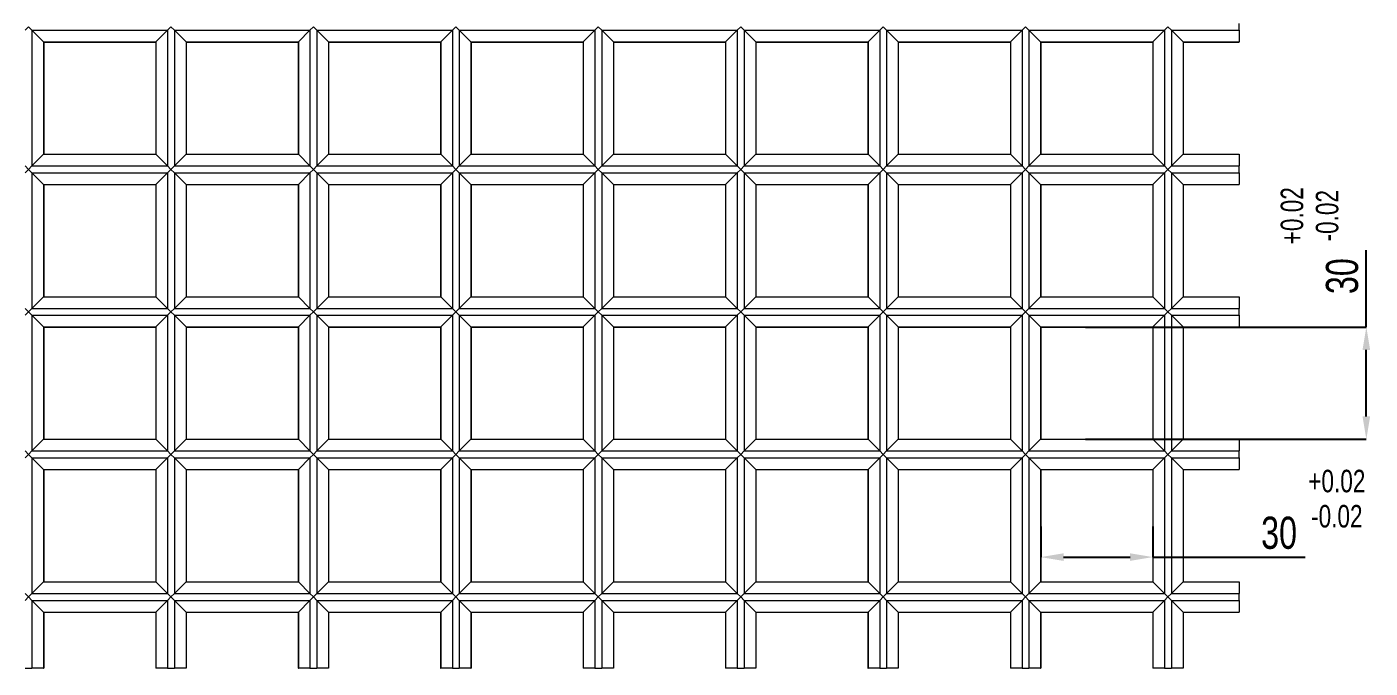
# Model space of a CAD drawing. Header units: millimetres. Extents: x 2813 to 4236, y 547 to 1552.
# Drawn here: x 3194.2 to 3547.8, y 1157.1 to 1325.8 of the extents above; entities that cross this region are included whole.
import ezdxf

# ---------------------------------------------------------------- set-up
doc = ezdxf.new("R2010")
doc.units = ezdxf.units.MM
doc.styles.add('SLDTEXTSTYLE0', font='TXT', dxfattribs={"width": 0.75})
doc.dimstyles.new('SLDDIMSTYLE30', dxfattribs={"dimscale": 4, "dimtxt": 2.116667, "dimasz": 1.5, "dimexe": 0, "dimexo": 0.0625, "dimgap": 0.529167, "dimtad": 1, "dimdec": 0, "dimrnd": 1e-09, "dimzin": 12, "dimdsep": 46, "dimtxsty": 'SLDTEXTSTYLE0', "dimcen": 0.09, "dimadec": 0, "dimazin": 3, "dimtfac": 1, "dimtdec": 0, "dimtofl": 0, "dimtmove": 0, "dimatfit": 3, "dimfxl": 1, "dimfrac": 2, "dimtolj": 1, "dimtzin": 12, "dimarcsym": 0})

# ---------------------------------------------------------------- blocks, each defined once
blk = doc.blocks.new('*D45')
at = {"color": 0, "lineweight": -2, "transparency": 16777216}
for p, q in [((3461.1, 1194.31), (3461.1, 1186.29)), ((3490.6, 1194.31), (3490.6, 1186.29)), ((3467.1, 1186.29), (3484.6, 1186.29)), ((3490.6, 1186.29), (3530.73, 1186.29))]:
    blk.add_line(p, q, dxfattribs=at)
at = {"color": 0, "transparency": 16777216}
for points in [[(3467.1, 1187.29), (3467.1, 1185.29), (3461.1, 1186.29)], [(3484.6, 1187.29), (3484.6, 1185.29), (3490.6, 1186.29)]]:
    blk.add_solid(points, dxfattribs=at)
at = {"layer": 'Defpoints', "color": 0, "transparency": 16777216}
for p in [(3461.1, 1194.56), (3490.6, 1194.56), (3461.1, 1186.29)]:
    blk.add_point(p, dxfattribs=at)
at = {"color": 0, "transparency": 16777216, "insert": (3523.85, 1192.64), "char_height": 8.467, "attachment_point": 5, "style": 'SLDTEXTSTYLE0'}
blk.add_mtext('\\A1;30', dxfattribs=at)
blk = doc.blocks.new('*D46')
at = {"color": 0, "lineweight": -2, "transparency": 16777216}
for p, q in [((3546.82, 1246.81), (3546.82, 1267.1)), ((3472.91, 1246.81), (3546.82, 1246.81)), ((3546.82, 1223.31), (3546.82, 1240.81)), ((3472.91, 1217.31), (3546.82, 1217.31))]:
    blk.add_line(p, q, dxfattribs=at)
at = {"color": 0, "transparency": 16777216}
for points in [[(3545.82, 1240.81), (3547.82, 1240.81), (3546.82, 1246.81)], [(3545.82, 1223.31), (3547.82, 1223.31), (3546.82, 1217.31)]]:
    blk.add_solid(points, dxfattribs=at)
at = {"layer": 'Defpoints', "color": 0, "transparency": 16777216}
for p in [(3472.66, 1246.81), (3546.82, 1246.81), (3472.66, 1217.31)]:
    blk.add_point(p, dxfattribs=at)
at = {"color": 0, "transparency": 16777216, "insert": (3540.47, 1260.22), "char_height": 8.467, "attachment_point": 5, "rotation": 90, "style": 'SLDTEXTSTYLE0'}
blk.add_mtext('\\A1;30', dxfattribs=at)

msp = doc.modelspace()

# ---------------------------------------------------------------- linework, layer by layer
at = {"linetype": 'Continuous', "lineweight": 0, "extrusion": (1, -1.83697e-16, -2e-16)}
for p, q in [((3513.35, 1324.91), (3513.35, 1326.71)), ((3193.7, 1324.91), (3194.6, 1325.81)), ((3194.6, 1325.81), (3195.5, 1324.91)), ((3198.57, 1321.84), (3195.5, 1324.91)), ((3195.5, 1324.91), (3195.5, 1289.21)), ((3195.5, 1324.91), (3231.2, 1324.91)), ((3231.2, 1324.91), (3228.14, 1321.84)), ((3231.2, 1324.91), (3232.1, 1325.81)), ((3231.2, 1324.91), (3231.2, 1289.21)), ((3232.1, 1325.81), (3233, 1324.91)), ((3236.07, 1321.84), (3233, 1324.91)), ((3233, 1324.91), (3233, 1289.21)), ((3233, 1324.91), (3268.7, 1324.91)), ((3268.7, 1324.91), (3265.64, 1321.84)), ((3268.7, 1324.91), (3269.6, 1325.81)), ((3268.7, 1324.91), (3268.7, 1289.21)), ((3269.6, 1325.81), (3270.5, 1324.91)), ((3273.57, 1321.84), (3270.5, 1324.91)), ((3270.5, 1324.91), (3270.5, 1289.21)), ((3270.5, 1324.91), (3306.2, 1324.91)), ((3306.2, 1324.91), (3303.14, 1321.84)), ((3306.2, 1324.91), (3307.1, 1325.81)), ((3306.2, 1324.91), (3306.2, 1289.21)), ((3307.1, 1325.81), (3308, 1324.91)), ((3311.07, 1321.84), (3308, 1324.91)), ((3308, 1324.91), (3308, 1289.21)), ((3308, 1324.91), (3343.7, 1324.91)), ((3343.7, 1324.91), (3340.64, 1321.84)), ((3343.7, 1324.91), (3344.6, 1325.81)), ((3343.7, 1324.91), (3343.7, 1289.21)), ((3344.6, 1325.81), (3345.5, 1324.91)), ((3348.57, 1321.84), (3345.5, 1324.91)), ((3345.5, 1324.91), (3345.5, 1289.21)), ((3345.5, 1324.91), (3381.2, 1324.91)), ((3381.2, 1324.91), (3378.14, 1321.84)), ((3381.2, 1324.91), (3382.1, 1325.81)), ((3381.2, 1324.91), (3381.2, 1289.21)), ((3382.1, 1325.81), (3383, 1324.91)), ((3386.07, 1321.84), (3383, 1324.91)), ((3383, 1324.91), (3383, 1289.21)), ((3383, 1324.91), (3418.7, 1324.91)), ((3418.7, 1324.91), (3415.64, 1321.84)), ((3418.7, 1324.91), (3419.6, 1325.81)), ((3418.7, 1324.91), (3418.7, 1289.21)), ((3419.6, 1325.81), (3420.5, 1324.91)), ((3423.57, 1321.84), (3420.5, 1324.91)), ((3420.5, 1324.91), (3420.5, 1289.21)), ((3420.5, 1324.91), (3456.2, 1324.91)), ((3456.2, 1324.91), (3453.14, 1321.84)), ((3456.2, 1324.91), (3457.1, 1325.81)), ((3456.2, 1324.91), (3456.2, 1289.21)), ((3457.1, 1325.81), (3458, 1324.91)), ((3461.07, 1321.84), (3458, 1324.91)), ((3458, 1324.91), (3458, 1289.21)), ((3458, 1324.91), (3493.7, 1324.91)), ((3493.7, 1324.91), (3490.64, 1321.84)), ((3493.7, 1324.91), (3494.6, 1325.81)), ((3493.7, 1324.91), (3493.7, 1289.21)), ((3494.6, 1325.81), (3495.5, 1324.91)), ((3498.57, 1321.84), (3495.5, 1324.91)), ((3495.5, 1324.91), (3495.5, 1289.21)), ((3495.5, 1324.91), (3513.35, 1324.91)), ((3513.35, 1324.91), (3513.35, 1321.84)), ((3198.57, 1321.84), (3198.6, 1321.81)), ((3198.57, 1321.84), (3198.57, 1292.28)), ((3198.57, 1321.84), (3228.14, 1321.84)), ((3198.6, 1321.81), (3198.6, 1292.31)), ((3198.6, 1321.81), (3228.1, 1321.81)), ((3228.1, 1321.81), (3228.14, 1321.84)), ((3228.1, 1321.81), (3228.1, 1292.31)), ((3228.14, 1321.84), (3228.14, 1292.28)), ((3236.07, 1321.84), (3236.1, 1321.81)), ((3236.07, 1321.84), (3236.07, 1292.28)), ((3236.07, 1321.84), (3265.64, 1321.84)), ((3236.1, 1321.81), (3236.1, 1292.31)), ((3236.1, 1321.81), (3265.6, 1321.81)), ((3265.6, 1321.81), (3265.64, 1321.84)), ((3265.6, 1321.81), (3265.6, 1292.31)), ((3265.64, 1321.84), (3265.64, 1292.28)), ((3273.57, 1321.84), (3273.6, 1321.81)), ((3273.57, 1321.84), (3273.57, 1292.28)), ((3273.57, 1321.84), (3303.14, 1321.84)), ((3273.6, 1321.81), (3273.6, 1292.31)), ((3273.6, 1321.81), (3303.1, 1321.81)), ((3303.1, 1321.81), (3303.14, 1321.84)), ((3303.1, 1321.81), (3303.1, 1292.31)), ((3303.14, 1321.84), (3303.14, 1292.28)), ((3311.07, 1321.84), (3311.1, 1321.81)), ((3311.07, 1321.84), (3311.07, 1292.28)), ((3311.07, 1321.84), (3340.64, 1321.84)), ((3311.1, 1321.81), (3311.1, 1292.31)), ((3311.1, 1321.81), (3340.6, 1321.81)), ((3340.6, 1321.81), (3340.64, 1321.84)), ((3340.6, 1321.81), (3340.6, 1292.31)), ((3340.64, 1321.84), (3340.64, 1292.28)), ((3348.57, 1321.84), (3348.6, 1321.81)), ((3348.57, 1321.84), (3348.57, 1292.28)), ((3348.57, 1321.84), (3378.14, 1321.84)), ((3348.6, 1321.81), (3348.6, 1292.31)), ((3348.6, 1321.81), (3378.1, 1321.81)), ((3378.1, 1321.81), (3378.14, 1321.84)), ((3378.1, 1321.81), (3378.1, 1292.31)), ((3378.14, 1321.84), (3378.14, 1292.28)), ((3386.07, 1321.84), (3386.1, 1321.81)), ((3386.07, 1321.84), (3386.07, 1292.28)), ((3386.07, 1321.84), (3415.64, 1321.84)), ((3386.1, 1321.81), (3386.1, 1292.31)), ((3386.1, 1321.81), (3415.6, 1321.81)), ((3415.6, 1321.81), (3415.64, 1321.84)), ((3415.6, 1321.81), (3415.6, 1292.31)), ((3415.64, 1321.84), (3415.64, 1292.28)), ((3423.57, 1321.84), (3423.6, 1321.81)), ((3423.57, 1321.84), (3423.57, 1292.28)), ((3423.57, 1321.84), (3453.14, 1321.84)), ((3423.6, 1321.81), (3423.6, 1292.31)), ((3423.6, 1321.81), (3453.1, 1321.81)), ((3453.1, 1321.81), (3453.14, 1321.84)), ((3453.1, 1321.81), (3453.1, 1292.31)), ((3453.14, 1321.84), (3453.14, 1292.28)), ((3461.07, 1321.84), (3461.1, 1321.81)), ((3461.07, 1321.84), (3461.07, 1292.28)), ((3461.07, 1321.84), (3490.64, 1321.84)), ((3461.1, 1321.81), (3461.1, 1292.31)), ((3461.1, 1321.81), (3490.6, 1321.81)), ((3490.6, 1321.81), (3490.64, 1321.84)), ((3490.6, 1321.81), (3490.6, 1292.31)), ((3490.64, 1321.84), (3490.64, 1292.28)), ((3498.57, 1321.84), (3498.6, 1321.81)), ((3498.57, 1321.84), (3498.57, 1292.28)), ((3498.57, 1321.84), (3513.35, 1321.84)), ((3498.6, 1321.81), (3498.6, 1292.31)), ((3498.6, 1321.81), (3513.35, 1321.81)), ((3513.35, 1321.81), (3513.35, 1321.84)), ((3195.5, 1289.21), (3198.57, 1292.28)), ((3198.6, 1292.31), (3198.57, 1292.28)), ((3198.57, 1292.28), (3228.14, 1292.28)), ((3198.6, 1292.31), (3228.1, 1292.31)), ((3228.14, 1292.28), (3228.1, 1292.31)), ((3228.14, 1292.28), (3231.2, 1289.21)), ((3233, 1289.21), (3236.07, 1292.28)), ((3236.1, 1292.31), (3236.07, 1292.28)), ((3236.07, 1292.28), (3265.64, 1292.28)), ((3236.1, 1292.31), (3265.6, 1292.31)), ((3265.64, 1292.28), (3265.6, 1292.31)), ((3265.64, 1292.28), (3268.7, 1289.21)), ((3270.5, 1289.21), (3273.57, 1292.28)), ((3273.6, 1292.31), (3273.57, 1292.28)), ((3273.57, 1292.28), (3303.14, 1292.28)), ((3273.6, 1292.31), (3303.1, 1292.31)), ((3303.14, 1292.28), (3303.1, 1292.31)), ((3303.14, 1292.28), (3306.2, 1289.21)), ((3308, 1289.21), (3311.07, 1292.28)), ((3311.1, 1292.31), (3311.07, 1292.28)), ((3311.07, 1292.28), (3340.64, 1292.28)), ((3311.1, 1292.31), (3340.6, 1292.31)), ((3340.64, 1292.28), (3340.6, 1292.31)), ((3340.64, 1292.28), (3343.7, 1289.21)), ((3345.5, 1289.21), (3348.57, 1292.28)), ((3348.6, 1292.31), (3348.57, 1292.28)), ((3348.57, 1292.28), (3378.14, 1292.28)), ((3348.6, 1292.31), (3378.1, 1292.31)), ((3378.14, 1292.28), (3378.1, 1292.31)), ((3378.14, 1292.28), (3381.2, 1289.21)), ((3383, 1289.21), (3386.07, 1292.28)), ((3386.1, 1292.31), (3386.07, 1292.28)), ((3386.07, 1292.28), (3415.64, 1292.28)), ((3386.1, 1292.31), (3415.6, 1292.31)), ((3415.64, 1292.28), (3415.6, 1292.31)), ((3415.64, 1292.28), (3418.7, 1289.21)), ((3420.5, 1289.21), (3423.57, 1292.28)), ((3423.6, 1292.31), (3423.57, 1292.28)), ((3423.57, 1292.28), (3453.14, 1292.28)), ((3423.6, 1292.31), (3453.1, 1292.31)), ((3453.14, 1292.28), (3453.1, 1292.31)), ((3453.14, 1292.28), (3456.2, 1289.21)), ((3458, 1289.21), (3461.07, 1292.28)), ((3461.1, 1292.31), (3461.07, 1292.28)), ((3461.07, 1292.28), (3490.64, 1292.28)), ((3461.1, 1292.31), (3490.6, 1292.31)), ((3490.64, 1292.28), (3490.6, 1292.31)), ((3490.64, 1292.28), (3493.7, 1289.21)), ((3495.5, 1289.21), (3498.57, 1292.28)), ((3498.6, 1292.31), (3498.57, 1292.28)), ((3498.57, 1292.28), (3513.35, 1292.28)), ((3498.6, 1292.31), (3513.35, 1292.31)), ((3513.35, 1292.28), (3513.35, 1292.31)), ((3513.35, 1292.28), (3513.35, 1289.21)), ((3194.6, 1288.31), (3193.7, 1289.21)), ((3193.7, 1287.41), (3194.6, 1288.31)), ((3195.5, 1289.21), (3194.6, 1288.31)), ((3194.6, 1288.31), (3195.5, 1287.41)), ((3195.5, 1289.21), (3231.2, 1289.21)), ((3198.57, 1284.34), (3195.5, 1287.41)), ((3195.5, 1287.41), (3195.5, 1251.71)), ((3195.5, 1287.41), (3231.2, 1287.41)), ((3231.2, 1287.41), (3228.14, 1284.34)), ((3232.1, 1288.31), (3231.2, 1289.21)), ((3231.2, 1287.41), (3232.1, 1288.31)), ((3231.2, 1287.41), (3231.2, 1251.71)), ((3233, 1289.21), (3232.1, 1288.31)), ((3232.1, 1288.31), (3233, 1287.41)), ((3233, 1289.21), (3268.7, 1289.21)), ((3236.07, 1284.34), (3233, 1287.41)), ((3233, 1287.41), (3233, 1251.71)), ((3233, 1287.41), (3268.7, 1287.41)), ((3268.7, 1287.41), (3265.64, 1284.34)), ((3269.6, 1288.31), (3268.7, 1289.21)), ((3268.7, 1287.41), (3269.6, 1288.31)), ((3268.7, 1287.41), (3268.7, 1251.71)), ((3270.5, 1289.21), (3269.6, 1288.31)), ((3269.6, 1288.31), (3270.5, 1287.41)), ((3270.5, 1289.21), (3306.2, 1289.21)), ((3273.57, 1284.34), (3270.5, 1287.41)), ((3270.5, 1287.41), (3270.5, 1251.71)), ((3270.5, 1287.41), (3306.2, 1287.41)), ((3306.2, 1287.41), (3303.14, 1284.34)), ((3307.1, 1288.31), (3306.2, 1289.21)), ((3306.2, 1287.41), (3307.1, 1288.31)), ((3306.2, 1287.41), (3306.2, 1251.71)), ((3308, 1289.21), (3307.1, 1288.31)), ((3307.1, 1288.31), (3308, 1287.41)), ((3308, 1289.21), (3343.7, 1289.21)), ((3311.07, 1284.34), (3308, 1287.41)), ((3308, 1287.41), (3308, 1251.71)), ((3308, 1287.41), (3343.7, 1287.41)), ((3343.7, 1287.41), (3340.64, 1284.34)), ((3344.6, 1288.31), (3343.7, 1289.21)), ((3343.7, 1287.41), (3344.6, 1288.31)), ((3343.7, 1287.41), (3343.7, 1251.71)), ((3345.5, 1289.21), (3344.6, 1288.31)), ((3344.6, 1288.31), (3345.5, 1287.41)), ((3345.5, 1289.21), (3381.2, 1289.21)), ((3348.57, 1284.34), (3345.5, 1287.41)), ((3345.5, 1287.41), (3345.5, 1251.71)), ((3345.5, 1287.41), (3381.2, 1287.41)), ((3381.2, 1287.41), (3378.14, 1284.34)), ((3382.1, 1288.31), (3381.2, 1289.21)), ((3381.2, 1287.41), (3382.1, 1288.31)), ((3381.2, 1287.41), (3381.2, 1251.71)), ((3383, 1289.21), (3382.1, 1288.31)), ((3382.1, 1288.31), (3383, 1287.41)), ((3383, 1289.21), (3418.7, 1289.21)), ((3386.07, 1284.34), (3383, 1287.41)), ((3383, 1287.41), (3383, 1251.71)), ((3383, 1287.41), (3418.7, 1287.41)), ((3418.7, 1287.41), (3415.64, 1284.34)), ((3419.6, 1288.31), (3418.7, 1289.21)), ((3418.7, 1287.41), (3419.6, 1288.31)), ((3418.7, 1287.41), (3418.7, 1251.71)), ((3420.5, 1289.21), (3419.6, 1288.31)), ((3419.6, 1288.31), (3420.5, 1287.41)), ((3420.5, 1289.21), (3456.2, 1289.21)), ((3423.57, 1284.34), (3420.5, 1287.41)), ((3420.5, 1287.41), (3420.5, 1251.71)), ((3420.5, 1287.41), (3456.2, 1287.41)), ((3456.2, 1287.41), (3453.14, 1284.34)), ((3457.1, 1288.31), (3456.2, 1289.21)), ((3456.2, 1287.41), (3457.1, 1288.31)), ((3456.2, 1287.41), (3456.2, 1251.71)), ((3458, 1289.21), (3457.1, 1288.31)), ((3457.1, 1288.31), (3458, 1287.41)), ((3458, 1289.21), (3493.7, 1289.21)), ((3461.07, 1284.34), (3458, 1287.41)), ((3458, 1287.41), (3458, 1251.71)), ((3458, 1287.41), (3493.7, 1287.41)), ((3493.7, 1287.41), (3490.64, 1284.34)), ((3494.6, 1288.31), (3493.7, 1289.21)), ((3493.7, 1287.41), (3494.6, 1288.31)), ((3493.7, 1287.41), (3493.7, 1251.71)), ((3495.5, 1289.21), (3494.6, 1288.31)), ((3494.6, 1288.31), (3495.5, 1287.41)), ((3495.5, 1289.21), (3513.35, 1289.21)), ((3498.57, 1284.34), (3495.5, 1287.41)), ((3495.5, 1287.41), (3495.5, 1251.71)), ((3495.5, 1287.41), (3513.35, 1287.41)), ((3513.35, 1287.41), (3513.35, 1289.21)), ((3513.35, 1287.41), (3513.35, 1284.34)), ((3198.57, 1284.34), (3198.6, 1284.31)), ((3198.57, 1284.34), (3198.57, 1254.78)), ((3198.57, 1284.34), (3228.14, 1284.34)), ((3198.6, 1284.31), (3198.6, 1254.81)), ((3198.6, 1284.31), (3228.1, 1284.31)), ((3228.1, 1284.31), (3228.14, 1284.34)), ((3228.1, 1284.31), (3228.1, 1254.81)), ((3228.14, 1284.34), (3228.14, 1254.78)), ((3236.07, 1284.34), (3236.1, 1284.31)), ((3236.07, 1284.34), (3236.07, 1254.78)), ((3236.07, 1284.34), (3265.64, 1284.34)), ((3236.1, 1284.31), (3236.1, 1254.81)), ((3236.1, 1284.31), (3265.6, 1284.31)), ((3265.6, 1284.31), (3265.64, 1284.34)), ((3265.6, 1284.31), (3265.6, 1254.81)), ((3265.64, 1284.34), (3265.64, 1254.78)), ((3273.57, 1284.34), (3273.6, 1284.31)), ((3273.57, 1284.34), (3273.57, 1254.78)), ((3273.57, 1284.34), (3303.14, 1284.34)), ((3273.6, 1284.31), (3273.6, 1254.81)), ((3273.6, 1284.31), (3303.1, 1284.31)), ((3303.1, 1284.31), (3303.14, 1284.34)), ((3303.1, 1284.31), (3303.1, 1254.81)), ((3303.14, 1284.34), (3303.14, 1254.78)), ((3311.07, 1284.34), (3311.1, 1284.31)), ((3311.07, 1284.34), (3311.07, 1254.78)), ((3311.07, 1284.34), (3340.64, 1284.34)), ((3311.1, 1284.31), (3311.1, 1254.81)), ((3311.1, 1284.31), (3340.6, 1284.31)), ((3340.6, 1284.31), (3340.64, 1284.34)), ((3340.6, 1284.31), (3340.6, 1254.81)), ((3340.64, 1284.34), (3340.64, 1254.78)), ((3348.57, 1284.34), (3348.6, 1284.31)), ((3348.57, 1284.34), (3348.57, 1254.78)), ((3348.57, 1284.34), (3378.14, 1284.34)), ((3348.6, 1284.31), (3348.6, 1254.81)), ((3348.6, 1284.31), (3378.1, 1284.31)), ((3378.1, 1284.31), (3378.14, 1284.34)), ((3378.1, 1284.31), (3378.1, 1254.81)), ((3378.14, 1284.34), (3378.14, 1254.78)), ((3386.07, 1284.34), (3386.1, 1284.31)), ((3386.07, 1284.34), (3386.07, 1254.78)), ((3386.07, 1284.34), (3415.64, 1284.34)), ((3386.1, 1284.31), (3386.1, 1254.81)), ((3386.1, 1284.31), (3415.6, 1284.31)), ((3415.6, 1284.31), (3415.64, 1284.34)), ((3415.6, 1284.31), (3415.6, 1254.81)), ((3415.64, 1284.34), (3415.64, 1254.78)), ((3423.57, 1284.34), (3423.6, 1284.31)), ((3423.57, 1284.34), (3423.57, 1254.78)), ((3423.57, 1284.34), (3453.14, 1284.34)), ((3423.6, 1284.31), (3423.6, 1254.81)), ((3423.6, 1284.31), (3453.1, 1284.31)), ((3453.1, 1284.31), (3453.14, 1284.34)), ((3453.1, 1284.31), (3453.1, 1254.81)), ((3453.14, 1284.34), (3453.14, 1254.78)), ((3461.07, 1284.34), (3461.1, 1284.31)), ((3461.07, 1284.34), (3461.07, 1254.78)), ((3461.07, 1284.34), (3490.64, 1284.34)), ((3461.1, 1284.31), (3461.1, 1254.81)), ((3461.1, 1284.31), (3490.6, 1284.31)), ((3490.6, 1284.31), (3490.64, 1284.34)), ((3490.6, 1284.31), (3490.6, 1254.81)), ((3490.64, 1284.34), (3490.64, 1254.78)), ((3498.57, 1284.34), (3498.6, 1284.31)), ((3498.57, 1284.34), (3498.57, 1254.78)), ((3498.57, 1284.34), (3513.35, 1284.34)), ((3498.6, 1284.31), (3498.6, 1254.81)), ((3498.6, 1284.31), (3513.35, 1284.31)), ((3513.35, 1284.31), (3513.35, 1284.34)), ((3195.5, 1251.71), (3198.57, 1254.78)), ((3198.6, 1254.81), (3198.57, 1254.78)), ((3198.57, 1254.78), (3228.14, 1254.78)), ((3198.6, 1254.81), (3228.1, 1254.81)), ((3228.14, 1254.78), (3228.1, 1254.81)), ((3228.14, 1254.78), (3231.2, 1251.71)), ((3233, 1251.71), (3236.07, 1254.78)), ((3236.1, 1254.81), (3236.07, 1254.78)), ((3236.07, 1254.78), (3265.64, 1254.78)), ((3236.1, 1254.81), (3265.6, 1254.81)), ((3265.64, 1254.78), (3265.6, 1254.81)), ((3265.64, 1254.78), (3268.7, 1251.71)), ((3270.5, 1251.71), (3273.57, 1254.78)), ((3273.6, 1254.81), (3273.57, 1254.78)), ((3273.57, 1254.78), (3303.14, 1254.78)), ((3273.6, 1254.81), (3303.1, 1254.81)), ((3303.14, 1254.78), (3303.1, 1254.81)), ((3303.14, 1254.78), (3306.2, 1251.71)), ((3308, 1251.71), (3311.07, 1254.78)), ((3311.1, 1254.81), (3311.07, 1254.78)), ((3311.07, 1254.78), (3340.64, 1254.78)), ((3311.1, 1254.81), (3340.6, 1254.81)), ((3340.64, 1254.78), (3340.6, 1254.81)), ((3340.64, 1254.78), (3343.7, 1251.71)), ((3345.5, 1251.71), (3348.57, 1254.78)), ((3348.6, 1254.81), (3348.57, 1254.78)), ((3348.57, 1254.78), (3378.14, 1254.78)), ((3348.6, 1254.81), (3378.1, 1254.81)), ((3378.14, 1254.78), (3378.1, 1254.81)), ((3378.14, 1254.78), (3381.2, 1251.71)), ((3383, 1251.71), (3386.07, 1254.78)), ((3386.1, 1254.81), (3386.07, 1254.78)), ((3386.07, 1254.78), (3415.64, 1254.78)), ((3386.1, 1254.81), (3415.6, 1254.81)), ((3415.64, 1254.78), (3415.6, 1254.81)), ((3415.64, 1254.78), (3418.7, 1251.71)), ((3420.5, 1251.71), (3423.57, 1254.78)), ((3423.6, 1254.81), (3423.57, 1254.78)), ((3423.57, 1254.78), (3453.14, 1254.78)), ((3423.6, 1254.81), (3453.1, 1254.81)), ((3453.14, 1254.78), (3453.1, 1254.81)), ((3453.14, 1254.78), (3456.2, 1251.71)), ((3458, 1251.71), (3461.07, 1254.78)), ((3461.1, 1254.81), (3461.07, 1254.78)), ((3461.07, 1254.78), (3490.64, 1254.78)), ((3461.1, 1254.81), (3490.6, 1254.81)), ((3490.64, 1254.78), (3490.6, 1254.81)), ((3490.64, 1254.78), (3493.7, 1251.71)), ((3495.5, 1251.71), (3498.57, 1254.78)), ((3498.6, 1254.81), (3498.57, 1254.78)), ((3498.57, 1254.78), (3513.35, 1254.78)), ((3498.6, 1254.81), (3513.35, 1254.81)), ((3513.35, 1254.78), (3513.35, 1254.81)), ((3513.35, 1254.78), (3513.35, 1251.71)), ((3194.6, 1250.81), (3193.7, 1251.71)), ((3193.7, 1249.91), (3194.6, 1250.81)), ((3195.5, 1251.71), (3194.6, 1250.81)), ((3194.6, 1250.81), (3195.5, 1249.91)), ((3195.5, 1251.71), (3231.2, 1251.71)), ((3198.57, 1246.84), (3195.5, 1249.91)), ((3195.5, 1249.91), (3195.5, 1214.21)), ((3195.5, 1249.91), (3231.2, 1249.91)), ((3231.2, 1249.91), (3228.14, 1246.84)), ((3232.1, 1250.81), (3231.2, 1251.71)), ((3231.2, 1249.91), (3232.1, 1250.81)), ((3231.2, 1249.91), (3231.2, 1214.21)), ((3233, 1251.71), (3232.1, 1250.81)), ((3232.1, 1250.81), (3233, 1249.91)), ((3233, 1251.71), (3268.7, 1251.71)), ((3236.07, 1246.84), (3233, 1249.91)), ((3233, 1249.91), (3233, 1214.21)), ((3233, 1249.91), (3268.7, 1249.91)), ((3268.7, 1249.91), (3265.64, 1246.84)), ((3269.6, 1250.81), (3268.7, 1251.71)), ((3268.7, 1249.91), (3269.6, 1250.81)), ((3268.7, 1249.91), (3268.7, 1214.21)), ((3270.5, 1251.71), (3269.6, 1250.81)), ((3269.6, 1250.81), (3270.5, 1249.91)), ((3270.5, 1251.71), (3306.2, 1251.71)), ((3273.57, 1246.84), (3270.5, 1249.91)), ((3270.5, 1249.91), (3270.5, 1214.21)), ((3270.5, 1249.91), (3306.2, 1249.91)), ((3306.2, 1249.91), (3303.14, 1246.84)), ((3307.1, 1250.81), (3306.2, 1251.71)), ((3306.2, 1249.91), (3307.1, 1250.81)), ((3306.2, 1249.91), (3306.2, 1214.21)), ((3308, 1251.71), (3307.1, 1250.81)), ((3307.1, 1250.81), (3308, 1249.91)), ((3308, 1251.71), (3343.7, 1251.71)), ((3311.07, 1246.84), (3308, 1249.91)), ((3308, 1249.91), (3308, 1214.21)), ((3308, 1249.91), (3343.7, 1249.91)), ((3343.7, 1249.91), (3340.64, 1246.84)), ((3344.6, 1250.81), (3343.7, 1251.71)), ((3343.7, 1249.91), (3344.6, 1250.81)), ((3343.7, 1249.91), (3343.7, 1214.21)), ((3345.5, 1251.71), (3344.6, 1250.81)), ((3344.6, 1250.81), (3345.5, 1249.91)), ((3345.5, 1251.71), (3381.2, 1251.71)), ((3348.57, 1246.84), (3345.5, 1249.91)), ((3345.5, 1249.91), (3345.5, 1214.21)), ((3345.5, 1249.91), (3381.2, 1249.91)), ((3381.2, 1249.91), (3378.14, 1246.84)), ((3382.1, 1250.81), (3381.2, 1251.71)), ((3381.2, 1249.91), (3382.1, 1250.81)), ((3381.2, 1249.91), (3381.2, 1214.21)), ((3383, 1251.71), (3382.1, 1250.81)), ((3382.1, 1250.81), (3383, 1249.91)), ((3383, 1251.71), (3418.7, 1251.71)), ((3386.07, 1246.84), (3383, 1249.91)), ((3383, 1249.91), (3383, 1214.21)), ((3383, 1249.91), (3418.7, 1249.91)), ((3418.7, 1249.91), (3415.64, 1246.84)), ((3419.6, 1250.81), (3418.7, 1251.71)), ((3418.7, 1249.91), (3419.6, 1250.81)), ((3418.7, 1249.91), (3418.7, 1214.21)), ((3420.5, 1251.71), (3419.6, 1250.81)), ((3419.6, 1250.81), (3420.5, 1249.91)), ((3420.5, 1251.71), (3456.2, 1251.71)), ((3423.57, 1246.84), (3420.5, 1249.91)), ((3420.5, 1249.91), (3420.5, 1214.21)), ((3420.5, 1249.91), (3456.2, 1249.91)), ((3456.2, 1249.91), (3453.14, 1246.84)), ((3457.1, 1250.81), (3456.2, 1251.71)), ((3456.2, 1249.91), (3457.1, 1250.81)), ((3456.2, 1249.91), (3456.2, 1214.21)), ((3458, 1251.71), (3457.1, 1250.81)), ((3457.1, 1250.81), (3458, 1249.91)), ((3458, 1251.71), (3493.7, 1251.71)), ((3461.07, 1246.84), (3458, 1249.91)), ((3458, 1249.91), (3458, 1214.21)), ((3458, 1249.91), (3493.7, 1249.91)), ((3493.7, 1249.91), (3490.64, 1246.84)), ((3494.6, 1250.81), (3493.7, 1251.71)), ((3493.7, 1249.91), (3494.6, 1250.81)), ((3493.7, 1249.91), (3493.7, 1214.21)), ((3495.5, 1251.71), (3494.6, 1250.81)), ((3494.6, 1250.81), (3495.5, 1249.91)), ((3495.5, 1251.71), (3513.35, 1251.71)), ((3498.57, 1246.84), (3495.5, 1249.91)), ((3495.5, 1249.91), (3495.5, 1214.21)), ((3495.5, 1249.91), (3513.35, 1249.91)), ((3513.35, 1249.91), (3513.35, 1251.71)), ((3513.35, 1249.91), (3513.35, 1246.84)), ((3198.57, 1246.84), (3198.6, 1246.81)), ((3198.57, 1246.84), (3198.57, 1217.28)), ((3198.57, 1246.84), (3228.14, 1246.84)), ((3198.6, 1246.81), (3198.6, 1217.31)), ((3198.6, 1246.81), (3228.1, 1246.81)), ((3228.1, 1246.81), (3228.14, 1246.84)), ((3228.1, 1246.81), (3228.1, 1217.31)), ((3228.14, 1246.84), (3228.14, 1217.28)), ((3236.07, 1246.84), (3236.1, 1246.81)), ((3236.07, 1246.84), (3236.07, 1217.28)), ((3236.07, 1246.84), (3265.64, 1246.84)), ((3236.1, 1246.81), (3236.1, 1217.31)), ((3236.1, 1246.81), (3265.6, 1246.81)), ((3265.6, 1246.81), (3265.64, 1246.84)), ((3265.6, 1246.81), (3265.6, 1217.31)), ((3265.64, 1246.84), (3265.64, 1217.28)), ((3273.57, 1246.84), (3273.6, 1246.81)), ((3273.57, 1246.84), (3273.57, 1217.28)), ((3273.57, 1246.84), (3303.14, 1246.84)), ((3273.6, 1246.81), (3273.6, 1217.31)), ((3273.6, 1246.81), (3303.1, 1246.81)), ((3303.1, 1246.81), (3303.14, 1246.84)), ((3303.1, 1246.81), (3303.1, 1217.31)), ((3303.14, 1246.84), (3303.14, 1217.28)), ((3311.07, 1246.84), (3311.1, 1246.81)), ((3311.07, 1246.84), (3311.07, 1217.28)), ((3311.07, 1246.84), (3340.64, 1246.84)), ((3311.1, 1246.81), (3311.1, 1217.31)), ((3311.1, 1246.81), (3340.6, 1246.81)), ((3340.6, 1246.81), (3340.64, 1246.84)), ((3340.6, 1246.81), (3340.6, 1217.31)), ((3340.64, 1246.84), (3340.64, 1217.28)), ((3348.57, 1246.84), (3348.6, 1246.81)), ((3348.57, 1246.84), (3348.57, 1217.28)), ((3348.57, 1246.84), (3378.14, 1246.84)), ((3348.6, 1246.81), (3348.6, 1217.31)), ((3348.6, 1246.81), (3378.1, 1246.81)), ((3378.1, 1246.81), (3378.14, 1246.84)), ((3378.1, 1246.81), (3378.1, 1217.31)), ((3378.14, 1246.84), (3378.14, 1217.28)), ((3386.07, 1246.84), (3386.1, 1246.81)), ((3386.07, 1246.84), (3386.07, 1217.28)), ((3386.07, 1246.84), (3415.64, 1246.84)), ((3386.1, 1246.81), (3386.1, 1217.31)), ((3386.1, 1246.81), (3415.6, 1246.81)), ((3415.6, 1246.81), (3415.64, 1246.84)), ((3415.6, 1246.81), (3415.6, 1217.31)), ((3415.64, 1246.84), (3415.64, 1217.28)), ((3423.57, 1246.84), (3423.6, 1246.81)), ((3423.57, 1246.84), (3423.57, 1217.28)), ((3423.57, 1246.84), (3453.14, 1246.84)), ((3423.6, 1246.81), (3423.6, 1217.31)), ((3423.6, 1246.81), (3453.1, 1246.81)), ((3453.1, 1246.81), (3453.14, 1246.84)), ((3453.1, 1246.81), (3453.1, 1217.31)), ((3453.14, 1246.84), (3453.14, 1217.28)), ((3461.07, 1246.84), (3461.1, 1246.81)), ((3461.07, 1246.84), (3461.07, 1217.28)), ((3461.07, 1246.84), (3490.64, 1246.84)), ((3461.1, 1246.81), (3461.1, 1217.31)), ((3461.1, 1246.81), (3490.6, 1246.81)), ((3490.6, 1246.81), (3490.64, 1246.84)), ((3490.6, 1246.81), (3490.6, 1217.31)), ((3490.64, 1246.84), (3490.64, 1217.28)), ((3498.57, 1246.84), (3498.6, 1246.81)), ((3498.57, 1246.84), (3498.57, 1217.28)), ((3498.57, 1246.84), (3513.35, 1246.84)), ((3498.6, 1246.81), (3498.6, 1217.31)), ((3498.6, 1246.81), (3513.35, 1246.81)), ((3513.35, 1246.81), (3513.35, 1246.84)), ((3195.5, 1214.21), (3198.57, 1217.28)), ((3198.6, 1217.31), (3198.57, 1217.28)), ((3198.57, 1217.28), (3228.14, 1217.28)), ((3198.6, 1217.31), (3228.1, 1217.31)), ((3228.14, 1217.28), (3228.1, 1217.31)), ((3228.14, 1217.28), (3231.2, 1214.21)), ((3233, 1214.21), (3236.07, 1217.28)), ((3236.1, 1217.31), (3236.07, 1217.28)), ((3236.07, 1217.28), (3265.64, 1217.28)), ((3236.1, 1217.31), (3265.6, 1217.31)), ((3265.64, 1217.28), (3265.6, 1217.31)), ((3265.64, 1217.28), (3268.7, 1214.21)), ((3270.5, 1214.21), (3273.57, 1217.28)), ((3273.6, 1217.31), (3273.57, 1217.28)), ((3273.57, 1217.28), (3303.14, 1217.28)), ((3273.6, 1217.31), (3303.1, 1217.31)), ((3303.14, 1217.28), (3303.1, 1217.31)), ((3303.14, 1217.28), (3306.2, 1214.21)), ((3308, 1214.21), (3311.07, 1217.28)), ((3311.1, 1217.31), (3311.07, 1217.28)), ((3311.07, 1217.28), (3340.64, 1217.28)), ((3311.1, 1217.31), (3340.6, 1217.31)), ((3340.64, 1217.28), (3340.6, 1217.31)), ((3340.64, 1217.28), (3343.7, 1214.21)), ((3345.5, 1214.21), (3348.57, 1217.28)), ((3348.6, 1217.31), (3348.57, 1217.28)), ((3348.57, 1217.28), (3378.14, 1217.28)), ((3348.6, 1217.31), (3378.1, 1217.31)), ((3378.14, 1217.28), (3378.1, 1217.31)), ((3378.14, 1217.28), (3381.2, 1214.21)), ((3383, 1214.21), (3386.07, 1217.28)), ((3386.1, 1217.31), (3386.07, 1217.28)), ((3386.07, 1217.28), (3415.64, 1217.28)), ((3386.1, 1217.31), (3415.6, 1217.31)), ((3415.64, 1217.28), (3415.6, 1217.31)), ((3415.64, 1217.28), (3418.7, 1214.21)), ((3420.5, 1214.21), (3423.57, 1217.28)), ((3423.6, 1217.31), (3423.57, 1217.28)), ((3423.57, 1217.28), (3453.14, 1217.28)), ((3423.6, 1217.31), (3453.1, 1217.31)), ((3453.14, 1217.28), (3453.1, 1217.31)), ((3453.14, 1217.28), (3456.2, 1214.21)), ((3458, 1214.21), (3461.07, 1217.28)), ((3461.1, 1217.31), (3461.07, 1217.28)), ((3461.07, 1217.28), (3490.64, 1217.28)), ((3461.1, 1217.31), (3490.6, 1217.31)), ((3490.64, 1217.28), (3490.6, 1217.31)), ((3490.64, 1217.28), (3493.7, 1214.21)), ((3495.5, 1214.21), (3498.57, 1217.28)), ((3498.6, 1217.31), (3498.57, 1217.28)), ((3498.57, 1217.28), (3513.35, 1217.28)), ((3498.6, 1217.31), (3513.35, 1217.31)), ((3513.35, 1217.28), (3513.35, 1217.31)), ((3513.35, 1217.28), (3513.35, 1214.21)), ((3194.6, 1213.31), (3193.7, 1214.21)), ((3193.7, 1212.41), (3194.6, 1213.31)), ((3195.5, 1214.21), (3194.6, 1213.31)), ((3194.6, 1213.31), (3195.5, 1212.41)), ((3195.5, 1214.21), (3231.2, 1214.21)), ((3232.1, 1213.31), (3231.2, 1214.21)), ((3231.2, 1212.41), (3232.1, 1213.31)), ((3233, 1214.21), (3232.1, 1213.31)), ((3232.1, 1213.31), (3233, 1212.41)), ((3233, 1214.21), (3268.7, 1214.21)), ((3269.6, 1213.31), (3268.7, 1214.21)), ((3268.7, 1212.41), (3269.6, 1213.31)), ((3270.5, 1214.21), (3269.6, 1213.31)), ((3269.6, 1213.31), (3270.5, 1212.41)), ((3270.5, 1214.21), (3306.2, 1214.21)), ((3307.1, 1213.31), (3306.2, 1214.21)), ((3306.2, 1212.41), (3307.1, 1213.31)), ((3308, 1214.21), (3307.1, 1213.31)), ((3307.1, 1213.31), (3308, 1212.41)), ((3308, 1214.21), (3343.7, 1214.21)), ((3344.6, 1213.31), (3343.7, 1214.21)), ((3343.7, 1212.41), (3344.6, 1213.31)), ((3345.5, 1214.21), (3344.6, 1213.31)), ((3344.6, 1213.31), (3345.5, 1212.41)), ((3345.5, 1214.21), (3381.2, 1214.21)), ((3382.1, 1213.31), (3381.2, 1214.21)), ((3381.2, 1212.41), (3382.1, 1213.31)), ((3383, 1214.21), (3382.1, 1213.31)), ((3382.1, 1213.31), (3383, 1212.41)), ((3383, 1214.21), (3418.7, 1214.21)), ((3419.6, 1213.31), (3418.7, 1214.21)), ((3418.7, 1212.41), (3419.6, 1213.31)), ((3420.5, 1214.21), (3419.6, 1213.31)), ((3419.6, 1213.31), (3420.5, 1212.41)), ((3420.5, 1214.21), (3456.2, 1214.21)), ((3457.1, 1213.31), (3456.2, 1214.21)), ((3456.2, 1212.41), (3457.1, 1213.31)), ((3458, 1214.21), (3457.1, 1213.31)), ((3457.1, 1213.31), (3458, 1212.41)), ((3458, 1214.21), (3493.7, 1214.21)), ((3494.6, 1213.31), (3493.7, 1214.21)), ((3493.7, 1212.41), (3494.6, 1213.31)), ((3495.5, 1214.21), (3494.6, 1213.31)), ((3494.6, 1213.31), (3495.5, 1212.41)), ((3495.5, 1214.21), (3513.35, 1214.21)), ((3513.35, 1212.41), (3513.35, 1214.21)), ((3198.57, 1209.34), (3195.5, 1212.41)), ((3195.5, 1212.41), (3195.5, 1176.71)), ((3195.5, 1212.41), (3231.2, 1212.41)), ((3231.2, 1212.41), (3228.14, 1209.34)), ((3231.2, 1212.41), (3231.2, 1176.71)), ((3236.07, 1209.34), (3233, 1212.41)), ((3233, 1212.41), (3233, 1176.71)), ((3233, 1212.41), (3268.7, 1212.41)), ((3268.7, 1212.41), (3265.64, 1209.34)), ((3268.7, 1212.41), (3268.7, 1176.71)), ((3273.57, 1209.34), (3270.5, 1212.41)), ((3270.5, 1212.41), (3270.5, 1176.71)), ((3270.5, 1212.41), (3306.2, 1212.41)), ((3306.2, 1212.41), (3303.14, 1209.34)), ((3306.2, 1212.41), (3306.2, 1176.71)), ((3311.07, 1209.34), (3308, 1212.41)), ((3308, 1212.41), (3308, 1176.71)), ((3308, 1212.41), (3343.7, 1212.41)), ((3343.7, 1212.41), (3340.64, 1209.34)), ((3343.7, 1212.41), (3343.7, 1176.71)), ((3348.57, 1209.34), (3345.5, 1212.41)), ((3345.5, 1212.41), (3345.5, 1176.71)), ((3345.5, 1212.41), (3381.2, 1212.41)), ((3381.2, 1212.41), (3378.14, 1209.34)), ((3381.2, 1212.41), (3381.2, 1176.71)), ((3386.07, 1209.34), (3383, 1212.41)), ((3383, 1212.41), (3383, 1176.71)), ((3383, 1212.41), (3418.7, 1212.41)), ((3418.7, 1212.41), (3415.64, 1209.34)), ((3418.7, 1212.41), (3418.7, 1176.71)), ((3423.57, 1209.34), (3420.5, 1212.41)), ((3420.5, 1212.41), (3420.5, 1176.71)), ((3420.5, 1212.41), (3456.2, 1212.41)), ((3456.2, 1212.41), (3453.14, 1209.34)), ((3456.2, 1212.41), (3456.2, 1176.71)), ((3461.07, 1209.34), (3458, 1212.41)), ((3458, 1212.41), (3458, 1176.71)), ((3458, 1212.41), (3493.7, 1212.41)), ((3493.7, 1212.41), (3490.64, 1209.34)), ((3493.7, 1212.41), (3493.7, 1176.71)), ((3498.57, 1209.34), (3495.5, 1212.41)), ((3495.5, 1212.41), (3495.5, 1176.71)), ((3495.5, 1212.41), (3513.35, 1212.41)), ((3513.35, 1212.41), (3513.35, 1209.34)), ((3198.57, 1209.34), (3198.6, 1209.31)), ((3198.57, 1209.34), (3198.57, 1179.78)), ((3198.57, 1209.34), (3228.14, 1209.34)), ((3198.6, 1209.31), (3198.6, 1179.81)), ((3198.6, 1209.31), (3228.1, 1209.31)), ((3228.1, 1209.31), (3228.14, 1209.34)), ((3228.1, 1209.31), (3228.1, 1179.81)), ((3228.14, 1209.34), (3228.14, 1179.78)), ((3236.07, 1209.34), (3236.1, 1209.31)), ((3236.07, 1209.34), (3236.07, 1179.78)), ((3236.07, 1209.34), (3265.64, 1209.34)), ((3236.1, 1209.31), (3236.1, 1179.81)), ((3236.1, 1209.31), (3265.6, 1209.31)), ((3265.6, 1209.31), (3265.64, 1209.34)), ((3265.6, 1209.31), (3265.6, 1179.81)), ((3265.64, 1209.34), (3265.64, 1179.78)), ((3273.57, 1209.34), (3273.6, 1209.31)), ((3273.57, 1209.34), (3273.57, 1179.78)), ((3273.57, 1209.34), (3303.14, 1209.34)), ((3273.6, 1209.31), (3273.6, 1179.81)), ((3273.6, 1209.31), (3303.1, 1209.31)), ((3303.1, 1209.31), (3303.14, 1209.34)), ((3303.1, 1209.31), (3303.1, 1179.81)), ((3303.14, 1209.34), (3303.14, 1179.78)), ((3311.07, 1209.34), (3311.1, 1209.31)), ((3311.07, 1209.34), (3311.07, 1179.78)), ((3311.07, 1209.34), (3340.64, 1209.34)), ((3311.1, 1209.31), (3311.1, 1179.81)), ((3311.1, 1209.31), (3340.6, 1209.31)), ((3340.6, 1209.31), (3340.64, 1209.34)), ((3340.6, 1209.31), (3340.6, 1179.81)), ((3340.64, 1209.34), (3340.64, 1179.78)), ((3348.57, 1209.34), (3348.6, 1209.31)), ((3348.57, 1209.34), (3348.57, 1179.78)), ((3348.57, 1209.34), (3378.14, 1209.34)), ((3348.6, 1209.31), (3348.6, 1179.81)), ((3348.6, 1209.31), (3378.1, 1209.31)), ((3378.1, 1209.31), (3378.14, 1209.34)), ((3378.1, 1209.31), (3378.1, 1179.81)), ((3378.14, 1209.34), (3378.14, 1179.78)), ((3386.07, 1209.34), (3386.1, 1209.31)), ((3386.07, 1209.34), (3386.07, 1179.78)), ((3386.07, 1209.34), (3415.64, 1209.34)), ((3386.1, 1209.31), (3386.1, 1179.81)), ((3386.1, 1209.31), (3415.6, 1209.31)), ((3415.6, 1209.31), (3415.64, 1209.34)), ((3415.6, 1209.31), (3415.6, 1179.81)), ((3415.64, 1209.34), (3415.64, 1179.78)), ((3423.57, 1209.34), (3423.6, 1209.31)), ((3423.57, 1209.34), (3423.57, 1179.78)), ((3423.57, 1209.34), (3453.14, 1209.34)), ((3423.6, 1209.31), (3423.6, 1179.81)), ((3423.6, 1209.31), (3453.1, 1209.31)), ((3453.1, 1209.31), (3453.14, 1209.34)), ((3453.1, 1209.31), (3453.1, 1179.81)), ((3453.14, 1209.34), (3453.14, 1179.78)), ((3461.07, 1209.34), (3461.1, 1209.31)), ((3461.07, 1209.34), (3461.07, 1179.78)), ((3461.07, 1209.34), (3490.64, 1209.34)), ((3461.1, 1209.31), (3461.1, 1179.81)), ((3461.1, 1209.31), (3490.6, 1209.31)), ((3490.6, 1209.31), (3490.64, 1209.34)), ((3490.6, 1209.31), (3490.6, 1179.81)), ((3490.64, 1209.34), (3490.64, 1179.78)), ((3498.57, 1209.34), (3498.6, 1209.31)), ((3498.57, 1209.34), (3498.57, 1179.78)), ((3498.57, 1209.34), (3513.35, 1209.34)), ((3498.6, 1209.31), (3498.6, 1179.81)), ((3498.6, 1209.31), (3513.35, 1209.31)), ((3513.35, 1209.31), (3513.35, 1209.34)), ((3195.5, 1176.71), (3198.57, 1179.78)), ((3198.6, 1179.81), (3198.57, 1179.78)), ((3198.57, 1179.78), (3228.14, 1179.78)), ((3198.6, 1179.81), (3228.1, 1179.81)), ((3228.14, 1179.78), (3228.1, 1179.81)), ((3228.14, 1179.78), (3231.2, 1176.71)), ((3233, 1176.71), (3236.07, 1179.78)), ((3236.1, 1179.81), (3236.07, 1179.78)), ((3236.07, 1179.78), (3265.64, 1179.78)), ((3236.1, 1179.81), (3265.6, 1179.81)), ((3265.64, 1179.78), (3265.6, 1179.81)), ((3265.64, 1179.78), (3268.7, 1176.71)), ((3270.5, 1176.71), (3273.57, 1179.78)), ((3273.6, 1179.81), (3273.57, 1179.78)), ((3273.57, 1179.78), (3303.14, 1179.78)), ((3273.6, 1179.81), (3303.1, 1179.81)), ((3303.14, 1179.78), (3303.1, 1179.81)), ((3303.14, 1179.78), (3306.2, 1176.71)), ((3308, 1176.71), (3311.07, 1179.78)), ((3311.1, 1179.81), (3311.07, 1179.78)), ((3311.07, 1179.78), (3340.64, 1179.78)), ((3311.1, 1179.81), (3340.6, 1179.81)), ((3340.64, 1179.78), (3340.6, 1179.81)), ((3340.64, 1179.78), (3343.7, 1176.71)), ((3345.5, 1176.71), (3348.57, 1179.78)), ((3348.6, 1179.81), (3348.57, 1179.78)), ((3348.57, 1179.78), (3378.14, 1179.78)), ((3348.6, 1179.81), (3378.1, 1179.81)), ((3378.14, 1179.78), (3378.1, 1179.81)), ((3378.14, 1179.78), (3381.2, 1176.71)), ((3383, 1176.71), (3386.07, 1179.78)), ((3386.1, 1179.81), (3386.07, 1179.78)), ((3386.07, 1179.78), (3415.64, 1179.78)), ((3386.1, 1179.81), (3415.6, 1179.81)), ((3415.64, 1179.78), (3415.6, 1179.81)), ((3415.64, 1179.78), (3418.7, 1176.71)), ((3420.5, 1176.71), (3423.57, 1179.78)), ((3423.6, 1179.81), (3423.57, 1179.78)), ((3423.57, 1179.78), (3453.14, 1179.78)), ((3423.6, 1179.81), (3453.1, 1179.81)), ((3453.14, 1179.78), (3453.1, 1179.81)), ((3453.14, 1179.78), (3456.2, 1176.71)), ((3458, 1176.71), (3461.07, 1179.78)), ((3461.1, 1179.81), (3461.07, 1179.78)), ((3461.07, 1179.78), (3490.64, 1179.78)), ((3461.1, 1179.81), (3490.6, 1179.81)), ((3490.64, 1179.78), (3490.6, 1179.81)), ((3490.64, 1179.78), (3493.7, 1176.71)), ((3495.5, 1176.71), (3498.57, 1179.78)), ((3498.6, 1179.81), (3498.57, 1179.78)), ((3498.57, 1179.78), (3513.35, 1179.78)), ((3498.6, 1179.81), (3513.35, 1179.81)), ((3513.35, 1179.78), (3513.35, 1179.81)), ((3513.35, 1179.78), (3513.35, 1176.71)), ((3194.6, 1175.81), (3193.7, 1176.71)), ((3193.7, 1174.91), (3194.6, 1175.81)), ((3195.5, 1176.71), (3194.6, 1175.81)), ((3194.6, 1175.81), (3195.5, 1174.91)), ((3195.5, 1176.71), (3231.2, 1176.71)), ((3195.5, 1174.91), (3231.2, 1174.91)), ((3198.57, 1171.84), (3195.5, 1174.91)), ((3195.5, 1174.91), (3195.5, 1157.08)), ((3231.2, 1174.91), (3228.14, 1171.84)), ((3232.1, 1175.81), (3231.2, 1176.71)), ((3231.2, 1174.91), (3232.1, 1175.81)), ((3231.2, 1174.91), (3231.2, 1157.08)), ((3233, 1176.71), (3232.1, 1175.81)), ((3232.1, 1175.81), (3233, 1174.91)), ((3233, 1176.71), (3268.7, 1176.71)), ((3233, 1174.91), (3268.7, 1174.91)), ((3236.07, 1171.84), (3233, 1174.91)), ((3233, 1174.91), (3233, 1157.08)), ((3268.7, 1174.91), (3265.64, 1171.84)), ((3269.6, 1175.81), (3268.7, 1176.71)), ((3268.7, 1174.91), (3269.6, 1175.81)), ((3268.7, 1174.91), (3268.7, 1157.08)), ((3270.5, 1176.71), (3269.6, 1175.81)), ((3269.6, 1175.81), (3270.5, 1174.91)), ((3270.5, 1176.71), (3306.2, 1176.71)), ((3270.5, 1174.91), (3306.2, 1174.91)), ((3273.57, 1171.84), (3270.5, 1174.91)), ((3270.5, 1174.91), (3270.5, 1157.08)), ((3306.2, 1174.91), (3303.14, 1171.84)), ((3307.1, 1175.81), (3306.2, 1176.71)), ((3306.2, 1174.91), (3307.1, 1175.81)), ((3306.2, 1174.91), (3306.2, 1157.08)), ((3308, 1176.71), (3307.1, 1175.81)), ((3307.1, 1175.81), (3308, 1174.91)), ((3308, 1176.71), (3343.7, 1176.71)), ((3308, 1174.91), (3343.7, 1174.91)), ((3311.07, 1171.84), (3308, 1174.91)), ((3308, 1174.91), (3308, 1157.08)), ((3343.7, 1174.91), (3340.64, 1171.84)), ((3344.6, 1175.81), (3343.7, 1176.71)), ((3343.7, 1174.91), (3344.6, 1175.81)), ((3343.7, 1174.91), (3343.7, 1157.08)), ((3345.5, 1176.71), (3344.6, 1175.81)), ((3344.6, 1175.81), (3345.5, 1174.91)), ((3345.5, 1176.71), (3381.2, 1176.71)), ((3345.5, 1174.91), (3381.2, 1174.91)), ((3348.57, 1171.84), (3345.5, 1174.91)), ((3345.5, 1174.91), (3345.5, 1157.08)), ((3381.2, 1174.91), (3378.14, 1171.84)), ((3382.1, 1175.81), (3381.2, 1176.71)), ((3381.2, 1174.91), (3382.1, 1175.81)), ((3381.2, 1174.91), (3381.2, 1157.08)), ((3383, 1176.71), (3382.1, 1175.81)), ((3382.1, 1175.81), (3383, 1174.91)), ((3383, 1176.71), (3418.7, 1176.71)), ((3383, 1174.91), (3418.7, 1174.91)), ((3386.07, 1171.84), (3383, 1174.91)), ((3383, 1174.91), (3383, 1157.08)), ((3418.7, 1174.91), (3415.64, 1171.84)), ((3419.6, 1175.81), (3418.7, 1176.71)), ((3418.7, 1174.91), (3419.6, 1175.81)), ((3418.7, 1174.91), (3418.7, 1157.08)), ((3420.5, 1176.71), (3419.6, 1175.81)), ((3419.6, 1175.81), (3420.5, 1174.91)), ((3420.5, 1176.71), (3456.2, 1176.71)), ((3420.5, 1174.91), (3456.2, 1174.91)), ((3423.57, 1171.84), (3420.5, 1174.91)), ((3420.5, 1174.91), (3420.5, 1157.08)), ((3456.2, 1174.91), (3453.14, 1171.84)), ((3457.1, 1175.81), (3456.2, 1176.71)), ((3456.2, 1174.91), (3457.1, 1175.81)), ((3456.2, 1174.91), (3456.2, 1157.08)), ((3458, 1176.71), (3457.1, 1175.81)), ((3457.1, 1175.81), (3458, 1174.91)), ((3458, 1176.71), (3493.7, 1176.71)), ((3458, 1174.91), (3493.7, 1174.91)), ((3461.07, 1171.84), (3458, 1174.91)), ((3458, 1174.91), (3458, 1157.08)), ((3493.7, 1174.91), (3490.64, 1171.84)), ((3494.6, 1175.81), (3493.7, 1176.71)), ((3493.7, 1174.91), (3494.6, 1175.81)), ((3493.7, 1174.91), (3493.7, 1157.08)), ((3495.5, 1176.71), (3494.6, 1175.81)), ((3494.6, 1175.81), (3495.5, 1174.91)), ((3495.5, 1176.71), (3513.35, 1176.71)), ((3495.5, 1174.91), (3513.35, 1174.91)), ((3498.57, 1171.84), (3495.5, 1174.91)), ((3495.5, 1174.91), (3495.5, 1157.08)), ((3513.35, 1174.91), (3513.35, 1176.71)), ((3513.35, 1174.91), (3513.35, 1171.84)), ((3198.57, 1171.84), (3228.14, 1171.84)), ((3198.57, 1171.84), (3198.6, 1171.81)), ((3198.57, 1171.84), (3198.57, 1157.08)), ((3198.6, 1171.81), (3228.1, 1171.81)), ((3198.6, 1171.81), (3198.6, 1157.08)), ((3228.1, 1171.81), (3228.14, 1171.84)), ((3228.1, 1171.81), (3228.1, 1157.08)), ((3228.14, 1171.84), (3228.14, 1157.08)), ((3236.07, 1171.84), (3265.64, 1171.84)), ((3236.07, 1171.84), (3236.1, 1171.81)), ((3236.07, 1171.84), (3236.07, 1157.08)), ((3236.1, 1171.81), (3265.6, 1171.81)), ((3236.1, 1171.81), (3236.1, 1157.08)), ((3265.6, 1171.81), (3265.64, 1171.84)), ((3265.6, 1171.81), (3265.6, 1157.08)), ((3265.64, 1171.84), (3265.64, 1157.08)), ((3273.57, 1171.84), (3303.14, 1171.84)), ((3273.57, 1171.84), (3273.6, 1171.81)), ((3273.57, 1171.84), (3273.57, 1157.08)), ((3273.6, 1171.81), (3303.1, 1171.81)), ((3273.6, 1171.81), (3273.6, 1157.08)), ((3303.1, 1171.81), (3303.14, 1171.84)), ((3303.1, 1171.81), (3303.1, 1157.08)), ((3303.14, 1171.84), (3303.14, 1157.08)), ((3311.07, 1171.84), (3340.64, 1171.84)), ((3311.07, 1171.84), (3311.1, 1171.81)), ((3311.07, 1171.84), (3311.07, 1157.08)), ((3311.1, 1171.81), (3340.6, 1171.81)), ((3311.1, 1171.81), (3311.1, 1157.08)), ((3340.6, 1171.81), (3340.64, 1171.84)), ((3340.6, 1171.81), (3340.6, 1157.08)), ((3340.64, 1171.84), (3340.64, 1157.08)), ((3348.57, 1171.84), (3378.14, 1171.84)), ((3348.57, 1171.84), (3348.6, 1171.81)), ((3348.57, 1171.84), (3348.57, 1157.08)), ((3348.6, 1171.81), (3378.1, 1171.81)), ((3348.6, 1171.81), (3348.6, 1157.08)), ((3378.1, 1171.81), (3378.14, 1171.84)), ((3378.1, 1171.81), (3378.1, 1157.08)), ((3378.14, 1171.84), (3378.14, 1157.08)), ((3386.07, 1171.84), (3415.64, 1171.84)), ((3386.07, 1171.84), (3386.1, 1171.81)), ((3386.07, 1171.84), (3386.07, 1157.08)), ((3386.1, 1171.81), (3415.6, 1171.81)), ((3386.1, 1171.81), (3386.1, 1157.08)), ((3415.6, 1171.81), (3415.64, 1171.84)), ((3415.6, 1171.81), (3415.6, 1157.08)), ((3415.64, 1171.84), (3415.64, 1157.08)), ((3423.57, 1171.84), (3453.14, 1171.84)), ((3423.57, 1171.84), (3423.6, 1171.81)), ((3423.57, 1171.84), (3423.57, 1157.08)), ((3423.6, 1171.81), (3453.1, 1171.81)), ((3423.6, 1171.81), (3423.6, 1157.08)), ((3453.1, 1171.81), (3453.14, 1171.84)), ((3453.1, 1171.81), (3453.1, 1157.08)), ((3453.14, 1171.84), (3453.14, 1157.08)), ((3461.07, 1171.84), (3490.64, 1171.84)), ((3461.07, 1171.84), (3461.1, 1171.81)), ((3461.07, 1171.84), (3461.07, 1157.08)), ((3461.1, 1171.81), (3490.6, 1171.81)), ((3461.1, 1171.81), (3461.1, 1157.08)), ((3490.6, 1171.81), (3490.64, 1171.84)), ((3490.6, 1171.81), (3490.6, 1157.08)), ((3490.64, 1171.84), (3490.64, 1157.08)), ((3498.57, 1171.84), (3513.35, 1171.84)), ((3498.57, 1171.84), (3498.6, 1171.81)), ((3498.57, 1171.84), (3498.57, 1157.08)), ((3498.6, 1171.81), (3513.35, 1171.81)), ((3498.6, 1171.81), (3498.6, 1157.08)), ((3513.35, 1171.81), (3513.35, 1171.84)), ((3193.7, 1157.08), (3195.5, 1157.08)), ((3198.57, 1157.08), (3195.5, 1157.08)), ((3198.57, 1157.08), (3198.6, 1157.08)), ((3228.1, 1157.08), (3228.14, 1157.08)), ((3231.2, 1157.08), (3228.14, 1157.08)), ((3231.2, 1157.08), (3233, 1157.08)), ((3236.07, 1157.08), (3233, 1157.08)), ((3236.07, 1157.08), (3236.1, 1157.08)), ((3265.6, 1157.08), (3265.64, 1157.08)), ((3268.7, 1157.08), (3265.64, 1157.08)), ((3268.7, 1157.08), (3270.5, 1157.08)), ((3273.57, 1157.08), (3270.5, 1157.08)), ((3273.57, 1157.08), (3273.6, 1157.08)), ((3303.1, 1157.08), (3303.14, 1157.08)), ((3306.2, 1157.08), (3303.14, 1157.08)), ((3306.2, 1157.08), (3308, 1157.08)), ((3311.07, 1157.08), (3308, 1157.08)), ((3311.07, 1157.08), (3311.1, 1157.08)), ((3340.6, 1157.08), (3340.64, 1157.08)), ((3343.7, 1157.08), (3340.64, 1157.08)), ((3343.7, 1157.08), (3345.5, 1157.08)), ((3348.57, 1157.08), (3345.5, 1157.08)), ((3348.57, 1157.08), (3348.6, 1157.08)), ((3378.1, 1157.08), (3378.14, 1157.08)), ((3381.2, 1157.08), (3378.14, 1157.08)), ((3381.2, 1157.08), (3383, 1157.08)), ((3386.07, 1157.08), (3383, 1157.08)), ((3386.07, 1157.08), (3386.1, 1157.08)), ((3415.6, 1157.08), (3415.64, 1157.08)), ((3418.7, 1157.08), (3415.64, 1157.08)), ((3418.7, 1157.08), (3420.5, 1157.08)), ((3423.57, 1157.08), (3420.5, 1157.08)), ((3423.57, 1157.08), (3423.6, 1157.08)), ((3453.1, 1157.08), (3453.14, 1157.08)), ((3456.2, 1157.08), (3453.14, 1157.08)), ((3456.2, 1157.08), (3458, 1157.08)), ((3461.07, 1157.08), (3458, 1157.08)), ((3461.07, 1157.08), (3461.1, 1157.08)), ((3490.6, 1157.08), (3490.64, 1157.08)), ((3493.7, 1157.08), (3490.64, 1157.08)), ((3493.7, 1157.08), (3495.5, 1157.08)), ((3498.57, 1157.08), (3495.5, 1157.08)), ((3498.57, 1157.08), (3498.6, 1157.08))]:
    msp.add_line(p, q, dxfattribs=at)

# ---------------------------------------------------------------- texts
at = {"color": 7, "linetype": 'Continuous', "lineweight": 18, "char_height": 5.927, "attachment_point": 2, "rotation": 90, "style": 'SLDTEXTSTYLE0'}
for s, insert in [('\\A1;+0.02', (3524.27, 1276.12)), ('\\A1;-0.02', (3533.52, 1276.12))]:
    msp.add_mtext(s, dxfattribs=dict(at, insert=insert))
at = {"color": 7, "linetype": 'Continuous', "lineweight": 18, "char_height": 5.927, "attachment_point": 2, "style": 'SLDTEXTSTYLE0'}
for s, insert in [('\\A1;+0.02', (3539.05, 1209.27)), ('\\A1;-0.02', (3539.05, 1200.01))]:
    msp.add_mtext(s, dxfattribs=dict(at, insert=insert))

# ---------------------------------------------------------------- dimensions: what is measured, and where the dimension line sits
dim = msp.add_linear_dim(base=(3546.82139616, 1246.81302014), p1=(3472.66145958, 1217.31302014), p2=(3472.66145958, 1246.81302014), angle=90, dimstyle='SLDDIMSTYLE30')
dim.commit()
dim.dimension.update_dxf_attribs({"geometry": '*D46', "text_midpoint": (3546.82139616, 1260.21956351), "dimtype": 160})
dim = msp.add_linear_dim(base=(3461.10449738, 1186.29245644), p1=(3490.60449738, 1194.56302014), p2=(3461.10449738, 1194.56302014), dimstyle='SLDDIMSTYLE30')
dim.commit()
dim.dimension.update_dxf_attribs({"geometry": '*D45', "text_midpoint": (3523.84800732, 1186.29245644), "dimtype": 160})

doc.saveas('drawing.dxf')
